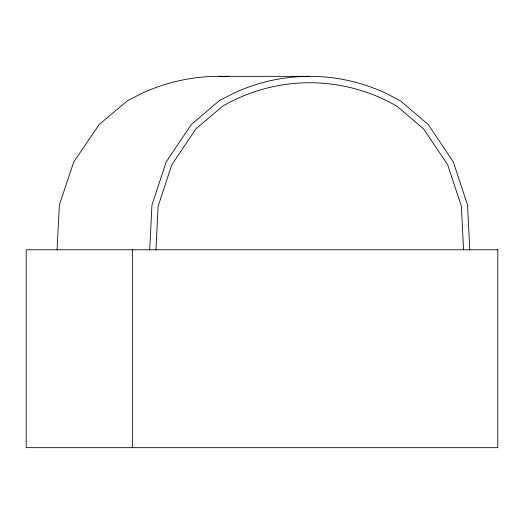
<?xml version="1.0" encoding="UTF-8"?>
<svg xmlns="http://www.w3.org/2000/svg" width="524" height="524" viewBox="0 0 524 524"><rect width="100%" height="100%" fill="white"/><g stroke="black" fill="none" stroke-linecap="round" stroke-linejoin="round"><path stroke-width="0.79" d="M57.07 249.765L59.363 204.904L73.792 161.857L99.239 124.43L127.528 100.713L142.089 93.239A189.537 186.714 -90 0 1 228.687 76.589M149.713 249.765L151.973 204.904L166.226 161.857L191.352 124.43L219.274 100.713L233.658 93.239A190.461 184.769 -90 0 1 385.834 93.239L400.218 100.713L428.147 124.43L453.273 161.857L467.519 204.904L469.779 249.765M155.936 249.765L158.137 206.129L171.826 164.765L195.969 128.806L222.693 106.11A184.016 178.514 -90 0 1 396.799 106.117L423.53 128.806L447.666 164.765L461.356 206.129L463.557 249.765M219.156 76.34L309.75 76.34M132.375 249.765L132.375 447.66M497.8 249.765L26.2 249.765L26.2 447.66L497.8 447.66L497.8 249.765"/></g></svg>
